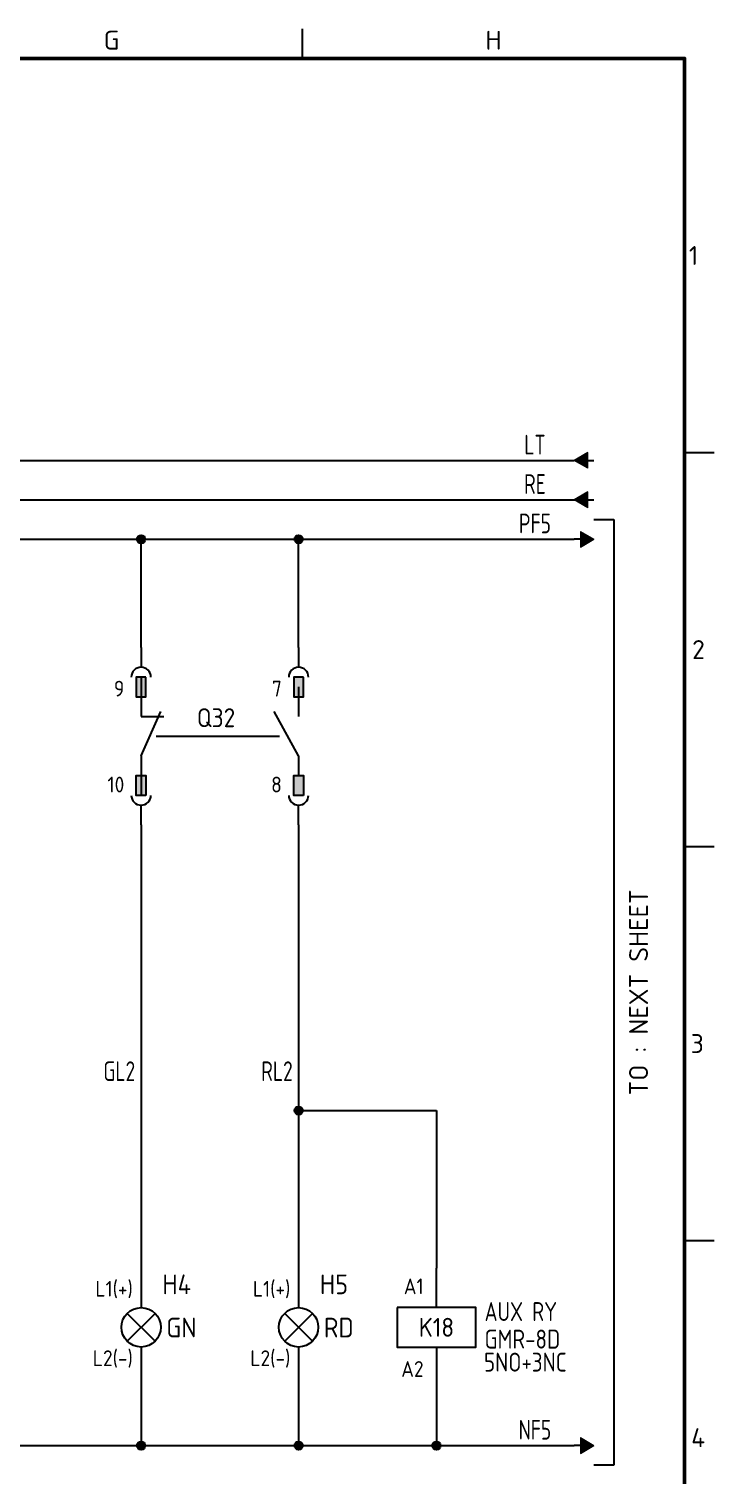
# Model space of a CAD drawing. Extents: x 0 to 556, y 1 to 306.
# Drawn here: x 320.8 to 407.8, y 103.7 to 287.2 of the extents above; entities that cross this region are included whole.
import ezdxf
from ezdxf.enums import TextEntityAlignment as Align

# ---------------------------------------------------------------- set-up
doc = ezdxf.new("R2010")
doc.units = 0
for name, color, linetype in [('LINK', 7, 'Continuous'), ('MISC', 7, 'Continuous'), ('Sheet Line', 3, 'Continuous'), ('Sheet Text', 2, 'Continuous'), ('SYMS', 7, 'Continuous'), ('TAGS', 7, 'Continuous'), ('TERMS', 7, 'Continuous'), ('WIRE_YELLOW', 2, 'Continuous'), ('WIREFIXED', 7, 'Continuous')]:
    doc.layers.add(name, color=color, linetype=linetype)
doc.layers.add('Sheet Out Line', color=2, linetype='Continuous', lineweight=50)
doc.styles.add('WD', font='ISOCP2.shx')
doc.styles.add('WD_IEC', font='ISOCP2.shx', dxfattribs={"width": 1.1, "height": 2.4, "bigfont": 'whgtxt.shx'})
pattern_1 = [(45, (123.85557, 95.69532), (-0.1122532, 0.1122532), [])]

# ---------------------------------------------------------------- blocks, each defined once
blk = doc.blocks.new('LSSA3')
h = blk.add_hatch()
h.set_pattern_fill('ANSI31', color=256, scale=0.05, style=0)
h.set_pattern_definition(pattern_1)
h.paths.add_polyline_path([(345.99, 108.51), (346.14, 108.51)], flags=17)
edge = h.paths.add_edge_path(flags=17)
edge.add_line((345.83, 108.51), (345.99, 108.51))
edge.add_line((345.83, 108.51), (345.99, 108.51))
at = {"layer": 'Sheet Line'}
for p, q in [((355.5, 283.5), (355.5, 287.25)), ((404, 233.5), (407.75, 233.5)), ((404, 183.5), (407.75, 183.5)), ((404, 133.5), (407.75, 133.5))]:
    blk.add_line(p, q, dxfattribs=at)
at = {"layer": 'Sheet Out Line'}
blk.add_lwpolyline([(16, 6.5), (404, 6.5), (404, 283.5), (16, 283.5)], close=True, dxfattribs=at)
at = {"style": 'WD_IEC', "width": 1.1}
for tag, height, p in [('DESC4', 2.4, (57.5, 39.5)), ('CUSTOMERS31', 3.8, (219, 38)), ('TITLE1', 3.6, (333, 37.5)), ('CUSTOMERS21', 3.8, (219, 35.25)), ('DESC3', 2.4, (57.5, 33.5)), ('CUSTOMERS32', 3.8, (219, 32.5)), ('TITLE2', 3.6, (333, 32.5)), ('CUSTOMERS22', 3.8, (219, 29.75)), ('RN', 3.5, (398, 28.75)), ('DESC2', 2.4, (57.5, 27.5)), ('CUSTOMERS33', 3.8, (219, 27)), ('TITLE3', 3.6, (333, 27.5)), ('DESC1', 2.4, (57.5, 21.5)), ('WORKNO', 3.5, (365.5, 18.5)), ('FILE', 2.4, (314, 18.5)), ('DESC0', 2.4, (57.5, 15.5)), ('SHN', 2.4, (395, 12)), ('TSH', 2.4, (401, 9))]:
    blk.add_attdef(tag, text='', height=height, dxfattribs=at).set_placement(p, align=Align.MIDDLE_CENTER)
at = {"style": 'WD_IEC'}
for tag, p in [('DATE4', (96.5, 39.5)), ('DRWN4', (111.5, 39.5)), ('DSGN4', (126.5, 39.5)), ('CHKD4', (141.5, 39.5)), ('APPD4', (156.5, 39.5)), ('DATE3', (96.5, 33.5)), ('DRWN3', (111.5, 33.5)), ('DSGN3', (126.5, 33.5)), ('CHKD3', (141.5, 33.5)), ('APPD3', (156.5, 33.5)), ('DATE2', (96.5, 27.5)), ('DRWN2', (111.5, 27.5)), ('DSGN2', (126.5, 27.5)), ('CHKD2', (141.5, 27.5)), ('APPD2', (156.5, 27.5)), ('DATE1', (96.5, 21.5)), ('DRWN1', (111.5, 21.5)), ('DSGN1', (126.5, 21.5)), ('CHKD1', (141.5, 21.5)), ('APPD1', (156.5, 21.5)), ('DATE0', (96.5, 15.5)), ('DRWN0', (111.5, 15.5)), ('DSGN0', (126.5, 15.5)), ('CHKD0', (141.5, 15.5)), ('APPD0', (156.5, 15.5))]:
    blk.add_attdef(tag, text='', height=2.4, dxfattribs=at).set_placement(p, align=Align.MIDDLE_CENTER)
at = {"style": 'WD_IEC', "width": 1.1}
for tag, p in [('DWG1ST', (345, 10.5)), ('DWGNO', (373.49, 10.5))]:
    blk.add_attdef(tag, text='', height=3.5, dxfattribs=at).set_placement(p, align=Align.MIDDLE_LEFT)
at = {"style": 'WD_IEC', "width": 1.1, "flags": 9}
blk.add_attdef('WD_TB', (0, 0), '', height=2.4, dxfattribs=at)
at = {"layer": 'Sheet Text', "style": 'WD_IEC', "width": 1.1}
for s, p in [('G', (331.25, 284.62)), ('H', (379.75, 284.62))]:
    blk.add_text(s, height=2.4, dxfattribs=at).set_placement(p, align=Align.CENTER)
for s, p in [('1', (405.73, 258.5)), ('2', (406.58, 208.5)), ('3', (406.45, 158.5)), ('4', (406.62, 108.5))]:
    blk.add_text(s, height=2.4, dxfattribs=at).set_placement(p, align=Align.MIDDLE_RIGHT)
blk = doc.blocks.new('VONF1N')
blk.add_hatch(color=256).paths.add_polyline_path([(1, -0.768), (-1, -0.768), (0, -2.5)])
at = {"flags": 128}
blk.add_lwpolyline([(0, -0.768), (0, 0)], dxfattribs=at)
at = {"lineweight": 0, "flags": 128}
for points in [[(1, -0.768), (-1, -0.768), (0, -2.5)], [(1, -0.768), (0, -2.5)]]:
    blk.add_lwpolyline(points, dxfattribs=at)
at = {"style": 'WD', "flags": 1}
for tag, p in [('X2TERM01', (0, -0.768)), ('X8TERM02', (0, -2.5))]:
    blk.add_attdef(tag, p, '', height=0.08, dxfattribs=at)
blk = doc.blocks.new('WD_WNH')
at = {"linetype": 'Continuous', "style": 'WD_IEC', "width": 0.8}
blk.add_attdef('WIRENO', text='', height=2.5, dxfattribs=at).set_placement((0, 0.75), align=Align.CENTER)
at = {"style": 'WD_IEC', "flags": 1}
for tag, p in [('W08USER', (0, 0.375)), ('W04USER', (0, 0.875)), ('W05USER', (0, 0.75)), ('W09USER', (0, 0.25)), ('W03USER', (0, 1)), ('W06USER', (0, 0.625)), ('W07USER', (0, 0.5)), ('W02USER', (0, 1.125)), ('W01USER', (0, 1.25)), ('W10USER', (0, 0.125))]:
    blk.add_attdef(tag, text='', height=0.08, dxfattribs=at).set_placement(p, align=Align.CENTER)
blk = doc.blocks.new('VPA2_PBLGREEN')
for p, q in [((0, 7.5), (0, 2.5)), ((-1.77, -1.77), (1.77, 1.77)), ((1.77, -1.77), (-1.77, 1.77)), ((0, -2.5), (0, -7.5))]:
    blk.add_line(p, q)
blk.add_circle((0, 0), 2.5)
at = {"style": 'WD_IEC', "flags": 1}
for tag, p, height in [('INST', (1.67, 9.33), 1), ('X2TERM01', (0, 7.5), 0.32), ('LOC', (1.73, 8.15), 1), ('X4LINK', (-3, 0), 0.32), ('X1LINK', (3, 0), 0.32), ('FAMILY', (1, -5.91), 1), ('X8TERM02', (0, -7.5), 0.32)]:
    blk.add_attdef(tag, p, '', height=height, dxfattribs=at)
at = {"style": 'WD_IEC'}
for tag, p in [('TERM01', (-1.05, 3.89)), ('TERM02', (-1.05, -4.92))]:
    blk.add_attdef(tag, text='', height=2, dxfattribs=at).set_placement(p, align=Align.RIGHT)
for tag, p in [('TAG2', (2.7, 5.45)), ('COLOR', (3.2, -0.03))]:
    blk.add_attdef(tag, text='', height=2.5, dxfattribs=at).set_placement(p, align=Align.MIDDLE_LEFT)
at = {"style": 'WD_IEC', "flags": 1}
for tag, height, p in [('XREF', 2, (3.01, 2.8)), ('PIN_LIST', 1.6, (3.12, -3.72))]:
    blk.add_attdef(tag, text='', height=height, dxfattribs=at).set_placement(p, align=Align.MIDDLE_LEFT)
blk = doc.blocks.new('VPA2_PBLRED')
for p, q in [((0, 7.5), (0, 2.5)), ((-1.77, -1.77), (1.77, 1.77)), ((1.77, -1.77), (-1.77, 1.77)), ((0, -2.5), (0, -7.5))]:
    blk.add_line(p, q)
blk.add_circle((0, 0), 2.5)
at = {"style": 'WD_IEC', "flags": 1}
for tag, p, height in [('INST', (1.67, 9.33), 1), ('X2TERM01', (0, 7.5), 0.32), ('LOC', (1.73, 8.15), 1), ('X4LINK', (-3, 0), 0.32), ('X1LINK', (3, 0), 0.32), ('FAMILY', (1, -5.91), 1), ('X8TERM02', (0, -7.5), 0.32)]:
    blk.add_attdef(tag, p, '', height=height, dxfattribs=at)
at = {"style": 'WD_IEC'}
for tag, p in [('TERM01', (-1.05, 3.89)), ('TERM02', (-1.05, -4.92))]:
    blk.add_attdef(tag, text='', height=2, dxfattribs=at).set_placement(p, align=Align.RIGHT)
for tag, p in [('TAG2', (2.7, 5.45)), ('COLOR', (3.2, -0.03))]:
    blk.add_attdef(tag, text='', height=2.5, dxfattribs=at).set_placement(p, align=Align.MIDDLE_LEFT)
at = {"style": 'WD_IEC', "flags": 1}
for tag, height, p in [('XREF', 2, (3.01, 2.8)), ('PIN_LIST', 1.6, (3.12, -3.72))]:
    blk.add_attdef(tag, text='', height=height, dxfattribs=at).set_placement(p, align=Align.MIDDLE_LEFT)
blk = doc.blocks.new('VA122_AUXCONTACT')
for p, q in [((0, 11.25), (0, 8.75)), ((0, 7.5), (0, 2.5)), ((0, -2.5), (2.5, 3.12)), ((0, 2.5), (2.87, 2.5)), ((0, -2.5), (0, -7.5)), ((0, -11.25), (0, -8.75))]:
    blk.add_line(p, q)
for points in [[(0.62, 7.5), (-0.62, 7.5), (-0.62, 5), (0.62, 5)], [(0.62, -7.5), (-0.62, -7.5), (-0.62, -5), (0.62, -5)]]:
    blk.add_lwpolyline(points, close=True)
for centre, start, end in [((0, 7.5), 0, 180), ((0, -7.5), 180, 0)]:
    blk.add_arc(centre, 1.25, start, end)
for points in [[(0.62, 5), (0.62, 7.5), (-0.62, 5), (-0.62, 7.5)], [(0.62, -5), (0.62, -7.5), (-0.62, -5), (-0.62, -7.5)]]:
    blk.add_solid(points)
at = {"flags": 1}
for tag, p, height, style in [('X2TERM01', (0, 11.25), 0.08, 'WD'), ('X4LINK', (-0.55, 0), 0.32, 'WD_IEC'), ('X1LINK', (1.92, 0), 0.32, 'WD_IEC'), ('X8TERM02', (0, -11.25), 0.08, 'WD')]:
    blk.add_attdef(tag, p, '', height=height, dxfattribs=dict(at, style=style))
at = {"style": 'WD_IEC'}
for tag, p in [('TERM01', (-2.13, 5.04)), ('TERM02', (-2.13, -7.13))]:
    blk.add_attdef(tag, text='', height=2, dxfattribs=at).set_placement(p, align=Align.RIGHT)
for tag, p in [('TAG2', (3.23, 5.46)), ('TEXT1', (3.23, 1.42)), ('TEXT2', (3.23, -1.5))]:
    blk.add_attdef(tag, text='', height=2.4, dxfattribs=at).set_placement(p, align=Align.MIDDLE_LEFT)
at = {"style": 'WD_IEC', "flags": 1}
blk.add_attdef('XREF', text='', height=1.8, dxfattribs=at).set_placement((3.23, -3.96), align=Align.MIDDLE_LEFT)
for tag, p in [('INST', (-2.37, -9.97)), ('LOC', (-2.4, -11.27)), ('FAMILY', (-2.27, -12.66)), ('CONTACT', (-2.27, -14))]:
    blk.add_attdef(tag, text='', height=1, dxfattribs=at).set_placement(p, align=Align.RIGHT)
blk = doc.blocks.new('VA121_AUXCONTACT')
for p, q in [((0, 11.25), (0, 8.75)), ((0, 6.25), (0, 2.5)), ((0, -2.5), (-3.12, 3.12)), ((0, -2.5), (0, -5)), ((0, -11.25), (0, -8.75))]:
    blk.add_line(p, q)
for points in [[(0.62, 7.5), (-0.62, 7.5), (-0.62, 5), (0.62, 5)], [(0.62, -7.5), (-0.62, -7.5), (-0.62, -5), (0.62, -5)]]:
    blk.add_lwpolyline(points, close=True)
for centre, start, end in [((0, 7.5), 0, 180), ((0, -7.5), 180, 0)]:
    blk.add_arc(centre, 1.25, start, end)
for points in [[(0.62, 5), (0.62, 7.5), (-0.62, 5), (-0.62, 7.5)], [(0.62, -5), (0.62, -7.5), (-0.62, -5), (-0.62, -7.5)]]:
    blk.add_solid(points)
at = {"flags": 1}
for tag, p, height, style in [('X2TERM01', (0, 11.25), 0.08, 'WD'), ('X4LINK', (-2.42, 0), 0.32, 'WD_IEC'), ('X1LINK', (0, 0), 0.32, 'WD_IEC'), ('X8TERM02', (0, -11.25), 0.08, 'WD')]:
    blk.add_attdef(tag, p, '', height=height, dxfattribs=dict(at, style=style))
at = {"style": 'WD_IEC'}
for tag, p in [('TERM01', (-2.13, 5.04)), ('TERM02', (-2.13, -7.13))]:
    blk.add_attdef(tag, text='', height=2, dxfattribs=at).set_placement(p, align=Align.RIGHT)
for tag, p in [('TAG2', (2.69, 5.46)), ('TEXT1', (2.69, 1.42)), ('TEXT2', (2.69, -1.5))]:
    blk.add_attdef(tag, text='', height=2.4, dxfattribs=at).set_placement(p, align=Align.MIDDLE_LEFT)
at = {"style": 'WD_IEC', "flags": 1}
blk.add_attdef('XREF', text='', height=1.8, dxfattribs=at).set_placement((2.69, -3.96), align=Align.MIDDLE_LEFT)
for tag, p in [('INST', (-2.37, -9.97)), ('LOC', (-2.4, -11.27)), ('FAMILY', (-2.27, -12.66)), ('CONTACT', (-2.27, -14))]:
    blk.add_attdef(tag, text='', height=1, dxfattribs=at).set_placement(p, align=Align.RIGHT)
blk = doc.blocks.new('WD_WNV')
at = {"linetype": 'Continuous', "style": 'WD_IEC', "width": 0.8}
blk.add_attdef('WIRENO', text='', height=2.5, rotation=90, dxfattribs=at).set_placement((-0.75, 0), align=Align.CENTER)
at = {"style": 'WD_IEC', "flags": 1}
for tag, p in [('W08USER', (-1, 0.375)), ('W04USER', (-1, 0.875)), ('W05USER', (-1, 0.75)), ('W09USER', (-1, 0.25)), ('W03USER', (-1, 1)), ('W06USER', (-1, 0.625)), ('W07USER', (-1, 0.5)), ('W02USER', (-1, 1.125)), ('W01USER', (-1, 1.25)), ('W10USER', (-1, 0.125))]:
    blk.add_attdef(tag, text='', height=0.08, dxfattribs=at).set_placement(p, align=Align.CENTER)
blk = doc.blocks.new('WDDOT')
for radius in [0.529, 0.33, 0.164]:
    blk.add_circle((0, 0), radius)
blk = doc.blocks.new('VJ11_AUXRY_Q1')
for p, q in [((0, 2.5), (0, 7.5)), ((0, -2.5), (0, -7.5))]:
    blk.add_line(p, q)
blk.add_lwpolyline([(-5, 2.5), (-5, -2.5), (5, -2.5), (5, 2.5)], close=True)
at = {"style": 'WD_IEC', "flags": 1}
for tag, p, height in [('X2TERM01', (0, 7.5), 0.32), ('X4LINK', (-5, 0), 0.32), ('X1LINK', (5, 0), 0.32), ('INST', (2.17, -4.46), 1), ('LOC', (2.14, -5.76), 1), ('X8TERM02', (0, -7.5), 0.32), ('FAMILY', (2.27, -7.15), 1), ('CAT', (2.31, -9.98), 1), ('MFG', (2.34, -8.68), 1), ('ASSYCODE', (2.25, -11.11), 1), ('WDTAGALT', (2.25, -12.35), 1), ('PEER_PINLIST', (2.25, -13.65), 1)]:
    blk.add_attdef(tag, p, '', height=height, dxfattribs=at)
at = {"style": 'WD_IEC'}
for tag, p in [('TERM01', (-1.63, 4.2)), ('TERM02', (-1.63, -6.29))]:
    blk.add_attdef(tag, text='', height=2, dxfattribs=at).set_placement(p, align=Align.RIGHT)
for tag, p, width in [('RATING12', (6.11, 0.8), 0.85), ('RATING11', (6.11, -2.7), 0.9), ('RATING1', (6.04, -5.62), 0.9)]:
    blk.add_attdef(tag, p, '', height=2.4, dxfattribs=dict(at, width=width))
blk.add_attdef('TAG1', text='', height=2.4, dxfattribs=at).set_placement((0, 0), align=Align.MIDDLE_CENTER)
at = {"lineweight": 9, "style": 'WD_IEC'}
for tag, p in [('NO', (-5.5, -16.5)), ('NC', (-5.5, -20))]:
    blk.add_attdef(tag, text='', height=2.5, dxfattribs=at).set_placement(p, align=Align.TOP_RIGHT)
for tag, p in [('XREFNO', (-4, -16.5)), ('XREFNC', (-4, -20))]:
    blk.add_attdef(tag, text='', height=2.5, dxfattribs=at).set_placement(p, align=Align.TOP_LEFT)
blk = doc.blocks.new('HONF1N')
blk.add_hatch(color=256).paths.add_polyline_path([(0.768, 1), (0.768, -1), (2.5, 0)])
at = {"lineweight": 0, "flags": 128}
for points in [[(0.768, 1), (2.5, 0)], [(0.768, 1), (0.768, -1), (2.5, 0)]]:
    blk.add_lwpolyline(points, dxfattribs=at)
at = {"flags": 128}
blk.add_lwpolyline([(0.768, 0), (0, 0)], dxfattribs=at)
at = {"style": 'WD', "flags": 1}
for tag, p in [('X2TERM01', (0.768, 0)), ('X8TERM02', (2.5, 0))]:
    blk.add_attdef(tag, p, '', height=0.08, rotation=90, dxfattribs=at)

msp = doc.modelspace()

# ---------------------------------------------------------------- hatches: boundary and pattern name
h = msp.add_hatch()
h.set_pattern_fill('ANSI31', color=256, scale=0.05, style=0)
h.set_pattern_definition(pattern_1)
h.paths.add_polyline_path([(345.99, 108.51), (346.14, 108.51)], flags=17)
edge = h.paths.add_edge_path(flags=17)
edge.add_line((345.83, 108.51), (345.99, 108.51))
edge.add_line((345.83, 108.51), (345.99, 108.51))

# ---------------------------------------------------------------- linework, layer by layer
at = {"linetype": 'Continuous'}
for p, q in [((392.5, 225), (395, 225)), ((395, 225), (395, 105)), ((395, 105), (392.5, 105))]:
    msp.add_line(p, q, dxfattribs=at)
at = {"layer": 'LINK', "color": 2}
msp.add_lwpolyline([(336.92, 197.5), (352.58, 197.5)], dxfattribs=at)
at = {"layer": 'WIRE_YELLOW', "linetype": 'Continuous'}
for p, q in [((180, 232.5), (390, 232.5)), ((278.75, 227.5), (392.5, 227.5)), ((27.5, 222.5), (390, 222.5)), ((335, 208.75), (335, 222.5)), ((355, 208.75), (355, 222.5)), ((335, 186.25), (335, 130)), ((355, 186.25), (355, 130)), ((355, 150), (372.5, 150)), ((372.5, 150), (372.5, 130)), ((335, 115), (335, 107.5)), ((355, 115), (355, 107.5)), ((372.5, 115), (372.5, 107.5)), ((27.5, 107.5), (390, 107.5))]:
    msp.add_line(p, q, dxfattribs=at)

# ---------------------------------------------------------------- block references
at = {"linetype": 'Continuous'}
msp.add_blockref('LSSA3', (0, 0), dxfattribs=at)
at = {"layer": 'SYMS', "linetype": 'Continuous', "rotation": 270}
for p in [(392.5, 232.5), (392.5, 227.5)]:
    msp.add_blockref('VONF1N', p, dxfattribs=at)
at = {"layer": 'SYMS', "linetype": 'Continuous'}
for name, p in [('WDDOT', (335, 222.5)), ('WDDOT', (355, 222.5)), ('HONF1N', (390, 222.5)), ('WDDOT', (355, 150)), ('HONF1N', (390, 107.5)), ('WDDOT', (335, 107.5)), ('WDDOT', (355, 107.5)), ('WDDOT', (372.5, 107.5))]:
    msp.add_blockref(name, p, dxfattribs=at)
ref = msp.add_blockref('VA122_AUXCONTACT', (335, 197.5), dxfattribs=at)
ref.add_attrib('TERM02', '10', dxfattribs={"layer": 'TERMS', "height": 2, "style": 'WD_IEC'}).set_placement((332.87, 190.37), align=Align.RIGHT)
ref.add_attrib('TERM01', '9', dxfattribs={"layer": 'TERMS', "height": 2, "style": 'WD_IEC'}).set_placement((332.87, 202.54), align=Align.RIGHT)
ref.add_attrib('TAG2', 'Q32', dxfattribs={"layer": 'TAGS', "height": 2.4, "style": 'WD_IEC'}).set_placement((342.08, 199.85), align=Align.MIDDLE_LEFT)
ref = msp.add_blockref('VA121_AUXCONTACT', (355, 197.5), dxfattribs=at)
ref.add_attrib('TERM02', '8', dxfattribs={"layer": 'TERMS', "height": 2, "style": 'WD_IEC'}).set_placement((352.87, 190.37), align=Align.RIGHT)
ref.add_attrib('TERM01', '7', dxfattribs={"layer": 'TERMS', "height": 2, "style": 'WD_IEC'}).set_placement((352.87, 202.54), align=Align.RIGHT)
ref = msp.add_blockref('VPA2_PBLGREEN', (335, 122.5), dxfattribs=at)
ref.add_attrib('TERM02', 'L2(-)', dxfattribs={"layer": 'TERMS', "height": 2, "style": 'WD_IEC'}).set_placement((333.95, 117.58), align=Align.RIGHT)
ref.add_attrib('TERM01', 'L1(+)', dxfattribs={"layer": 'TERMS', "height": 2, "style": 'WD_IEC'}).set_placement((333.95, 126.39), align=Align.RIGHT)
ref.add_attrib('COLOR', 'GN', dxfattribs={"layer": 'MISC', "height": 2.5, "style": 'WD_IEC'}).set_placement((338.2, 122.47), align=Align.MIDDLE_LEFT)
ref.add_attrib('TAG2', 'H4', dxfattribs={"layer": 'TAGS', "height": 2.5, "style": 'WD_IEC'}).set_placement((337.7, 127.95), align=Align.MIDDLE_LEFT)
ref = msp.add_blockref('VPA2_PBLRED', (355, 122.5), dxfattribs=at)
ref.add_attrib('TERM02', 'L2(-)', dxfattribs={"layer": 'TERMS', "height": 2, "style": 'WD_IEC'}).set_placement((353.95, 117.58), align=Align.RIGHT)
ref.add_attrib('TERM01', 'L1(+)', dxfattribs={"layer": 'TERMS', "height": 2, "style": 'WD_IEC'}).set_placement((353.95, 126.39), align=Align.RIGHT)
ref.add_attrib('COLOR', 'RD', dxfattribs={"layer": 'MISC', "height": 2.5, "style": 'WD_IEC'}).set_placement((358.2, 122.47), align=Align.MIDDLE_LEFT)
ref.add_attrib('TAG2', 'H5', dxfattribs={"layer": 'TAGS', "height": 2.5, "style": 'WD_IEC'}).set_placement((357.7, 127.95), align=Align.MIDDLE_LEFT)
ref = msp.add_blockref('VJ11_AUXRY_Q1', (372.5, 122.5), dxfattribs=at)
ref.add_attrib('RATING1', '5NO+3NC', (378.54, 116.88), dxfattribs={"layer": 'MISC', "height": 2.4, "style": 'WD_IEC', "width": 0.9})
ref.add_attrib('RATING11', 'GMR-8D', (378.61, 119.8), dxfattribs={"layer": 'MISC', "height": 2.4, "style": 'WD_IEC', "width": 0.9})
ref.add_attrib('RATING12', 'AUX RY', (378.61, 123.3), dxfattribs={"layer": 'MISC', "height": 2.4, "style": 'WD_IEC', "width": 0.85})
ref.add_attrib('TAG1', 'K18', dxfattribs={"layer": 'TAGS', "height": 2.4, "style": 'WD_IEC'}).set_placement((372.5, 122.5), align=Align.MIDDLE_CENTER)
ref.add_attrib('TERM02', 'A2', dxfattribs={"layer": 'TERMS', "height": 2, "style": 'WD_IEC'}).set_placement((370.87, 116.21), align=Align.RIGHT)
ref.add_attrib('TERM01', 'A1', dxfattribs={"layer": 'TERMS', "height": 2, "style": 'WD_IEC'}).set_placement((370.87, 126.7), align=Align.RIGHT)
at = {"layer": 'WIREFIXED', "linetype": 'Continuous'}
ref = msp.add_blockref('WD_WNH', (385, 232.5), dxfattribs=at)
ref.add_attrib('WIRENOF', 'LT', dxfattribs={"linetype": 'Continuous', "height": 2.5, "style": 'WD_IEC', "width": 0.8}).set_placement((385, 233.25), align=Align.CENTER)
ref = msp.add_blockref('WD_WNH', (385, 227.5), dxfattribs=at)
ref.add_attrib('WIRENOF', 'RE', dxfattribs={"linetype": 'Continuous', "height": 2.5, "style": 'WD_IEC', "width": 0.8}).set_placement((385, 228.25), align=Align.CENTER)
ref = msp.add_blockref('WD_WNH', (385, 222.5), dxfattribs=at)
ref.add_attrib('WIRENOF', 'PF5', dxfattribs={"linetype": 'Continuous', "height": 2.5, "style": 'WD_IEC', "width": 0.8}).set_placement((385, 223.25), align=Align.CENTER)
ref = msp.add_blockref('WD_WNV', (335, 155), dxfattribs=at)
ref.add_attrib('WIRENOF', 'GL2', dxfattribs={"linetype": 'Continuous', "height": 2.5, "style": 'WD_IEC', "width": 0.8}).set_placement((334.25, 155), align=Align.MIDDLE_RIGHT)
ref = msp.add_blockref('WD_WNV', (355, 155), dxfattribs=at)
ref.add_attrib('WIRENOF', 'RL2', dxfattribs={"linetype": 'Continuous', "height": 2.5, "style": 'WD_IEC', "width": 0.8}).set_placement((354.25, 155), align=Align.MIDDLE_RIGHT)
ref = msp.add_blockref('WD_WNH', (385, 107.5), dxfattribs=at)
ref.add_attrib('WIRENOF', 'NF5', dxfattribs={"linetype": 'Continuous', "height": 2.5, "style": 'WD_IEC', "width": 0.8}).set_placement((385, 108.25), align=Align.CENTER)

# ---------------------------------------------------------------- texts
at = {"linetype": 'Continuous', "insert": (396.96, 165), "char_height": 2.4, "width": 67.5, "attachment_point": 2, "rotation": 90, "style": 'WD_IEC'}
msp.add_mtext('TO : NEXT SHEET', dxfattribs=at)

doc.saveas('drawing.dxf')
